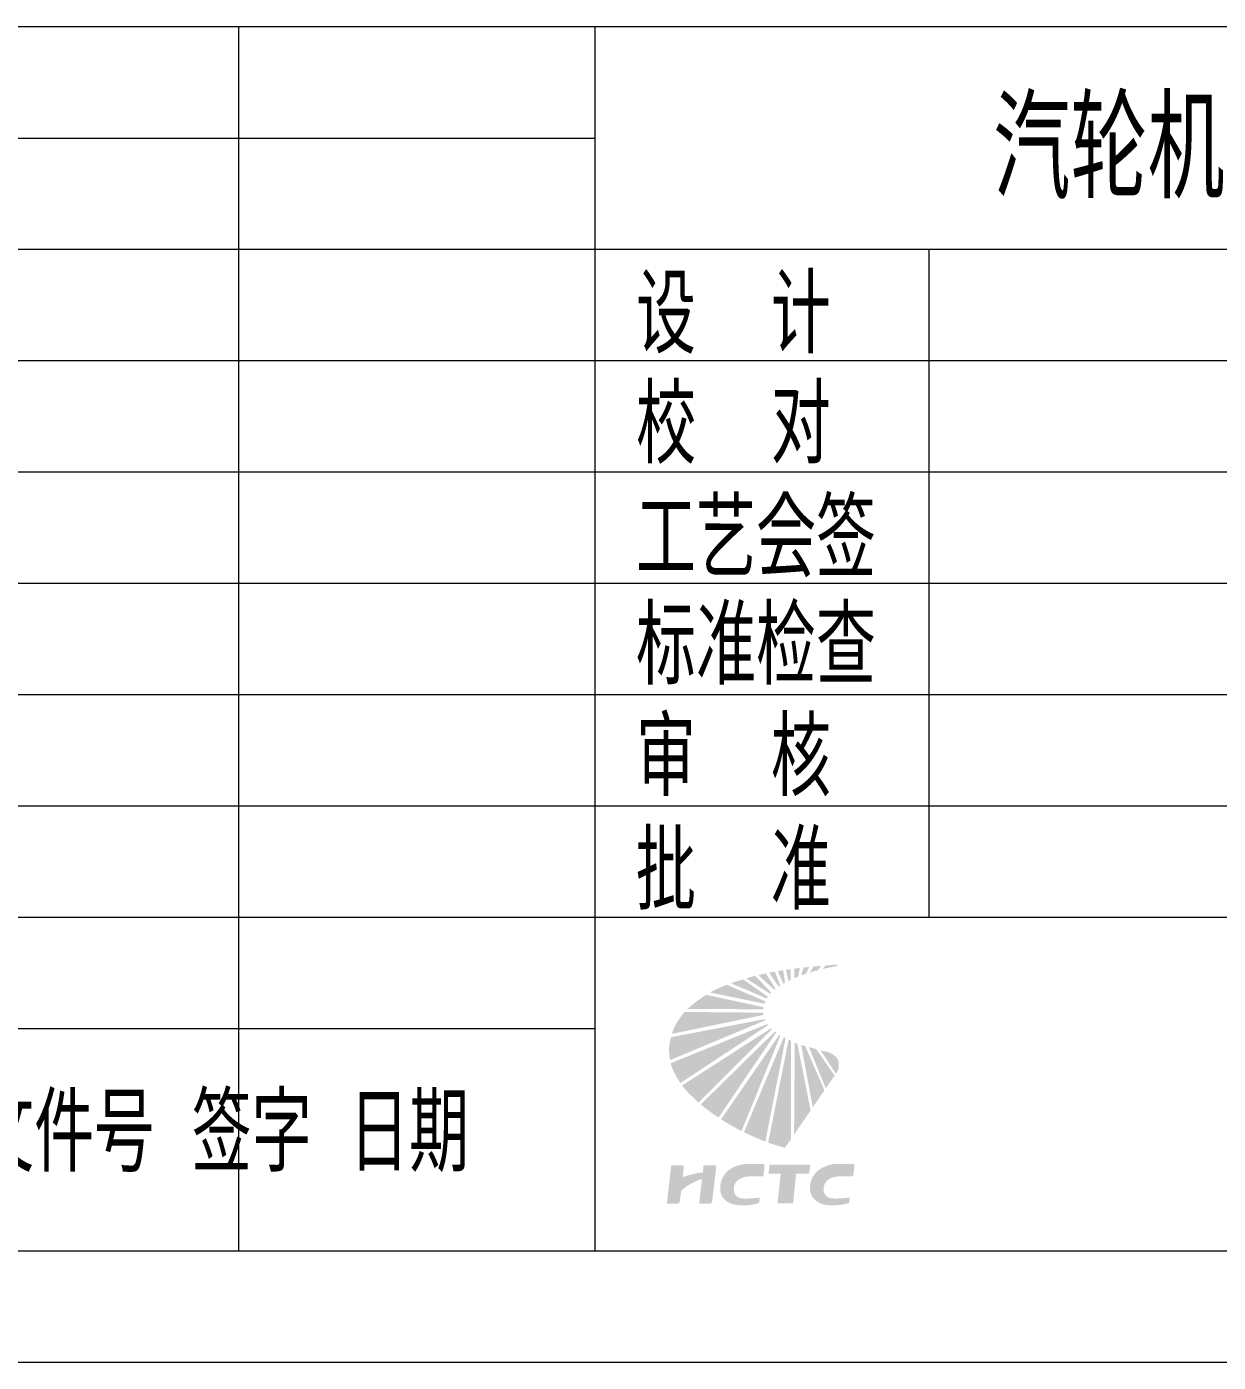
# Model space of a CAD drawing. Header units: inches. Extents: x 1737 to 2157, y 498 to 795.
# Drawn here: x 1996.1 to 2049.6, y 497.8 to 557.8 of the extents above; entities that cross this region are included whole.
import ezdxf
from ezdxf.enums import TextEntityAlignment as Align

# ---------------------------------------------------------------- set-up
doc = ezdxf.new("R2010")
doc.units = ezdxf.units.IN
doc.header["$MEASUREMENT"] = 0
for name, color, linetype, lineweight in [('1轮廓实线层', 7, 'Continuous', 0), ('2细线层', 1, 'Continuous', 0), ('5剖面线层', 2, 'Continuous', 0), ('6文字层', 3, 'Continuous', 0), ('图框层', 7, 'Continuous', 0)]:
    doc.layers.add(name, color=color, linetype=linetype, lineweight=lineweight)
doc.styles.add('HCTC', font='ROMANS.SHX', dxfattribs={"width": 0.7, "bigfont": 'INTECAD.SHX'})
doc.styles.add('日期', font='', dxfattribs={"width": 0.6})
doc.styles.add('更改文件号', font='', dxfattribs={"width": 0.7})
doc.styles.get('日期').set_extended_font_data('KaiTi_GB2312')
doc.styles.get('更改文件号').set_extended_font_data('KaiTi_GB2312')

# ---------------------------------------------------------------- blocks, each defined once
blk = doc.blocks.new('ZwmFrameMain_A3^_^中文^_^landscape')
at = {"color": 6, "linetype": 'Continuous'}
blk.add_line((0, 0), (390, 0), dxfattribs=at)
at = {"color": 7, "linetype": 'Continuous'}
blk.add_line((-25, -5), (395, -5), dxfattribs=at)
blk = doc.blocks.new('Z$W@#7E24445C')
for points in [[(3.571, 1.858), (3.462, 1.849), (3.344, 1.829), (3.255, 1.808), (3.2, 1.791), (3.157, 1.776), (3.121, 1.763), (3.076, 1.745), (3.036, 1.729), (2.999, 1.71), (2.957, 1.69), (2.928, 1.675), (2.897, 1.658), (2.871, 1.639), (2.842, 1.624), (2.821, 1.608), (2.8, 1.592), (2.752, 1.555), (2.719, 1.521), (2.685, 1.487), (2.647, 1.451), (2.601, 1.393), (2.566, 1.341), (2.539, 1.298), (2.504, 1.242), (2.469, 1.159), (2.437, 1.076), (2.421, 1.007), (2.411, 0.964), (2.401, 0.903), (2.396, 0.835), (2.396, 0.722), (2.401, 0.667), (2.416, 0.593), (2.426, 0.544), (2.444, 0.491), (2.459, 0.452), (2.478, 0.416), (2.494, 0.386), (2.507, 0.362), (2.525, 0.337), (2.544, 0.311), (2.571, 0.286), (2.589, 0.269), (2.612, 0.246), (2.648, 0.209), (2.684, 0.182), (2.71, 0.165), (2.758, 0.135), (2.791, 0.118), (2.855, 0.087), (2.913, 0.066), (2.961, 0.05), (2.999, 0.04), (3.051, 0.028), (3.122, 0.013), (3.177, 0.011), (3.251, 0), (3.53, 0), (3.662, 0.008), (3.839, 0.029), (3.986, 0.061), (4.095, 0.091), (4.143, 0.109), (4.155, 0.117), (4.177, 0.345), (4.014, 0.331), (3.859, 0.317), (3.73, 0.306), (3.675, 0.302), (3.517, 0.302), (3.415, 0.307), (3.337, 0.315), (3.283, 0.328), (3.228, 0.35), (3.181, 0.375), (3.148, 0.4), (3.111, 0.439), (3.082, 0.472), (3.045, 0.53), (3.028, 0.572), (3.015, 0.619), (3.011, 0.663), (3.011, 0.768), (3.015, 0.83), (3.027, 0.884), (3.047, 0.932), (3.062, 0.965), (3.093, 1.019), (3.141, 1.082), (3.195, 1.133), (3.251, 1.172), (3.304, 1.2), (3.354, 1.226), (3.403, 1.243), (3.482, 1.266), (3.539, 1.281), (3.592, 1.288), (3.665, 1.294), (4.251, 1.294), (4.282, 1.294), (4.305, 1.307), (4.323, 1.329), (4.34, 1.356), (4.356, 1.447), (4.388, 1.798), (4.371, 1.834), (4.351, 1.85), (4.321, 1.858), (4.309, 1.858)], [(6.386, 1.441), (6.386, 1.441), (6.363, 1.416), (5.805, 1.416), (5.669, 0.09), (4.969, 0.09), (5.115, 1.416), (4.567, 1.416), (4.567, 1.425), (4.615, 1.811), (4.639, 1.829), (6.443, 1.829), (6.394, 1.451), (6.386, 1.441)], [(7.606, 1.86), (7.497, 1.85), (7.379, 1.83), (7.29, 1.809), (7.235, 1.792), (7.192, 1.777), (7.156, 1.765), (7.111, 1.747), (7.071, 1.73), (7.034, 1.711), (6.992, 1.692), (6.963, 1.676), (6.932, 1.659), (6.906, 1.641), (6.877, 1.625), (6.856, 1.61), (6.835, 1.594), (6.787, 1.557), (6.754, 1.522), (6.72, 1.489), (6.682, 1.453), (6.636, 1.394), (6.601, 1.343), (6.574, 1.299), (6.538, 1.243), (6.504, 1.161), (6.472, 1.078), (6.456, 1.009), (6.446, 0.966), (6.436, 0.904), (6.431, 0.837), (6.431, 0.723), (6.436, 0.669), (6.451, 0.594), (6.461, 0.545), (6.479, 0.492), (6.494, 0.453), (6.513, 0.417), (6.529, 0.388), (6.542, 0.363), (6.56, 0.338), (6.579, 0.313), (6.606, 0.287), (6.624, 0.271), (6.647, 0.248), (6.683, 0.211), (6.719, 0.184), (6.745, 0.167), (6.793, 0.136), (6.826, 0.119), (6.89, 0.088), (6.948, 0.067), (6.996, 0.051), (7.034, 0.042), (7.086, 0.03), (7.157, 0.015), (7.212, 0.012), (7.286, 0.001), (7.565, 0.001), (7.697, 0.009), (7.874, 0.031), (8.021, 0.062), (8.13, 0.093), (8.178, 0.11), (8.19, 0.118), (8.212, 0.346), (8.049, 0.332), (7.894, 0.318), (7.765, 0.307), (7.71, 0.303), (7.552, 0.303), (7.45, 0.309), (7.372, 0.316), (7.318, 0.329), (7.263, 0.351), (7.216, 0.376), (7.183, 0.401), (7.146, 0.44), (7.117, 0.473), (7.08, 0.531), (7.063, 0.573), (7.05, 0.621), (7.046, 0.664), (7.046, 0.769), (7.05, 0.831), (7.062, 0.886), (7.082, 0.933), (7.097, 0.967), (7.128, 1.02), (7.176, 1.083), (7.23, 1.135), (7.286, 1.173), (7.339, 1.201), (7.389, 1.228), (7.438, 1.245), (7.517, 1.268), (7.574, 1.282), (7.627, 1.29), (7.7, 1.295), (8.286, 1.295), (8.317, 1.295), (8.34, 1.308), (8.358, 1.33), (8.375, 1.358), (8.391, 1.449), (8.423, 1.799), (8.406, 1.836), (8.386, 1.851), (8.356, 1.859), (8.344, 1.86)]]:
    blk.add_hatch(color=1).paths.add_polyline_path(points)
h = blk.add_hatch(color=1)
edge = h.paths.add_edge_path()
edge.add_line((0.712, 1.257), (0.76, 1.701))
edge.add_spline(control_points=[(0.76, 1.701), (0.76, 1.712), (0.76, 1.735), (0.741, 1.76), (0.72, 1.78), (0.702, 1.792), (0.69, 1.797), (0.687, 1.798)], knot_values=[0, 0, 0, 0, 17.531389, 35.052808, 49.039534, 64.125425, 69.712487, 69.712487, 69.712487, 69.712487], degree=3, periodic=0)
edge.add_line((0.687, 1.798), (0.199, 1.798))
edge.add_line((0.199, 1.798), (0, 0.072))
edge.add_line((0, 0.072), (0.481, 0.072))
edge.add_line((0.481, 0.072), (0.518, 0.085))
edge.add_line((0.518, 0.085), (0.558, 0.119))
edge.add_line((0.558, 0.119), (0.582, 0.158))
edge.add_line((0.582, 0.158), (0.642, 0.635))
edge.add_spline(control_points=[(0.642, 0.635), (0.664, 0.659), (0.723, 0.723), (0.818, 0.806), (0.937, 0.884), (1.051, 0.956), (1.181, 1.021), (1.306, 1.082), (1.414, 1.123), (1.503, 1.156), (1.553, 1.169), (1.58, 1.176)], knot_values=[0, 0, 0, 0, 52.669164, 139.960343, 202.190274, 281.711319, 356.509014, 435.711473, 505.730724, 542.131575, 587.995439, 587.995439, 587.995439, 587.995439], degree=3, periodic=0)
edge.add_line((1.58, 1.176), (1.452, 0.079))
edge.add_line((1.452, 0.079), (1.936, 0.079))
edge.add_spline(control_points=[(1.936, 0.079), (1.945, 0.08), (1.962, 0.083), (1.986, 0.094), (2.005, 0.11), (2.019, 0.126), (2.028, 0.139), (2.031, 0.148), (2.033, 0.15)], knot_values=[0, 0, 0, 0, 13.437454, 28.409941, 41.40753, 53.033387, 62.641202, 67.368861, 67.368861, 67.368861, 67.368861], degree=3, periodic=0)
edge.add_line((2.033, 0.15), (2.219, 1.707))
edge.add_line((2.219, 1.707), (2.215, 1.739))
edge.add_line((2.215, 1.739), (2.198, 1.769))
edge.add_line((2.198, 1.769), (2.165, 1.793))
edge.add_line((2.165, 1.793), (2.137, 1.8))
edge.add_line((2.137, 1.8), (1.651, 1.8))
edge.add_line((1.651, 1.8), (1.617, 1.468))
edge.add_spline(control_points=[(1.617, 1.468), (1.585, 1.467), (1.522, 1.464), (1.434, 1.449), (1.344, 1.435), (1.256, 1.418), (1.168, 1.399), (1.085, 1.38), (0.996, 1.355), (0.906, 1.331), (0.826, 1.302), (0.762, 1.282), (0.727, 1.265), (0.712, 1.257)], knot_values=[0, 0, 0, 0, 50.936012, 101.859149, 143.018358, 197.267006, 245.844836, 288.795288, 334.509896, 393.420607, 438.430773, 472.524917, 500.581958, 500.581958, 500.581958, 500.581958], degree=3, periodic=0)
at = {"layer": '5剖面线层'}
h = blk.add_hatch(color=40, dxfattribs=at)
h.paths.add_polyline_path([(7.571, 10.736), (7.654, 10.753), (7.64, 10.816), (7.12, 10.772), (6.987, 10.612), (7.096, 10.639)])
h.paths.add_polyline_path([(6.594, 10.728), (6.419, 10.455), (6.638, 10.526), (6.784, 10.562), (6.932, 10.756)])
h.paths.add_polyline_path([(6.035, 10.33), (6.247, 10.399), (6.393, 10.708), (6.134, 10.678)])
h.paths.add_polyline_path([(5.722, 10.196), (5.769, 10.217), (5.89, 10.27), (5.975, 10.66), (5.732, 10.632)])
h.paths.add_polyline_path([(5.568, 10.61), (5.351, 10.579), (5.461, 10.078), (5.515, 10.106), (5.568, 10.129)])
h.paths.add_polyline_path([(5.222, 10.561), (4.982, 10.527), (5.231, 9.954), (5.282, 9.986), (5.31, 10)])
h.paths.add_polyline_path([(5.027, 9.824), (5.054, 9.843), (5.094, 9.868), (4.849, 10.503), (4.591, 10.45)])
h.paths.add_polyline_path([(4.831, 9.677), (4.858, 9.702), (4.886, 9.721), (4.448, 10.419), (4.113, 10.341)])
h.paths.add_polyline_path([(3.969, 10.307), (3.877, 10.285), (3.568, 10.191), (4.644, 9.5), (4.664, 9.527), (4.691, 9.551)])
h.paths.add_polyline_path([(4.493, 9.289), (4.52, 9.342), (4.541, 9.37), (3.425, 10.148), (3.027, 10.028), (2.877, 9.974)])
h.paths.add_polyline_path([(2.695, 9.907), (2.524, 9.844), (2.025, 9.612), (1.942, 9.561), (4.385, 9.055), (4.395, 9.093), (4.429, 9.16)])
h.paths.add_polyline_path([(1.771, 9.454), (1.649, 9.378), (1.387, 9.201), (1.219, 9.065), (0.92, 8.823), (4.33, 8.805), (4.33, 8.855), (4.342, 8.9)])
h.paths.add_polyline_path([(4.34, 8.553), (4.33, 8.585), (4.33, 8.654), (0.797, 8.686), (0.668, 8.529), (0.478, 8.251), (0.4, 8.121), (0.288, 7.887), (0.229, 7.702)])
h.paths.add_polyline_path([(4.424, 8.31), (4.406, 8.342), (4.4, 8.363), (0.187, 7.55), (0.147, 7.381), (0.109, 7.179), (0.098, 6.998), (0.111, 6.761), (0.13, 6.571), (0.142, 6.522)])
h.paths.add_polyline_path([(4.551, 8.095), (4.527, 8.123), (4.516, 8.143), (0.174, 6.384), (0.187, 6.326), (0.268, 6.092), (0.413, 5.806), (0.573, 5.55), (0.613, 5.494)])
h.paths.add_polyline_path([(4.721, 7.909), (4.688, 7.934), (4.676, 7.948), (0.69, 5.385), (0.768, 5.275), (0.939, 5.085), (1.151, 4.875), (1.349, 4.679), (1.424, 4.616)])
h.paths.add_polyline_path([(4.911, 7.765), (4.856, 7.806), (1.522, 4.533), (1.667, 4.41), (1.915, 4.227), (2.201, 4.018), (2.322, 3.94)])
h.paths.add_polyline_path([(5.1, 7.627), (5.08, 7.637), (5.051, 7.659), (2.437, 3.866), (2.659, 3.722), (3.004, 3.526), (3.355, 3.331)])
h.paths.add_polyline_path([(3.464, 3.28), (3.651, 3.192), (4.21, 2.946), (4.426, 2.863), (5.333, 7.511), (5.293, 7.531), (5.253, 7.551)])
h.paths.add_polyline_path([(5.577, 7.391), (5.492, 7.433), (5.471, 7.443), (4.551, 2.815), (4.819, 2.723), (5.078, 2.644), (5.283, 2.593), (5.312, 2.602), (5.345, 2.647), (5.401, 2.724), (5.579, 2.982)])
h.paths.add_polyline_path([(5.857, 7.27), (5.746, 7.31), (5.715, 3.18), (6.458, 4.262)])
h.paths.add_polyline_path([(6.213, 7.155), (6.062, 7.197), (6.034, 7.207), (6.552, 4.399), (7.079, 5.167)])
h.paths.add_polyline_path([(6.706, 7.02), (6.377, 7.111), (7.138, 5.252), (7.534, 5.829)])
h.paths.add_polyline_path([(7.684, 6.532), (7.627, 6.636), (7.572, 6.69), (7.464, 6.77), (7.334, 6.849), (7.235, 6.885), (7.077, 6.918), (6.903, 6.966), (7.59, 5.911), (7.682, 6.045), (7.718, 6.161), (7.718, 6.281), (7.718, 6.443)])
blk = doc.blocks.new('ZwmFrameMain_中文图纸标题栏')
at = {"layer": '1轮廓实线层', "color": 7, "linetype": 'Continuous'}
blk.add_line((0, 55), (-180, 55), dxfattribs=at)
at = {"layer": '2细线层', "color": 1, "linetype": 'Continuous'}
for p, q in [((-146, 0), (-146, 55)), ((-130, 0), (-130, 55)), ((-180, 50), (-130, 50)), ((-180, 45), (-115, 45)), ((-115, 15), (-115, 45)), ((-115, 45), (-70, 45)), ((-180, 40), (-70, 40)), ((-180, 35), (-70, 35)), ((-180, 30), (-70, 30)), ((-180, 25), (-70, 25)), ((-180, 20), (-70, 20)), ((-180, 15), (0, 15)), ((-180, 10), (-130, 10)), ((-180, 0), (0, 0))]:
    blk.add_line(p, q, dxfattribs=at)
blk.add_blockref('Z$W@#7E24445C', (-126.781, 2.053))
at = {"layer": '6文字层', "color": 3, "style": 'HCTC', "width": 0.7}
for s, p in [('设  计', (-128.167, 40.323)), ('校  对', (-128.167, 35.374)), ('工艺会签', (-128.167, 30.265)), ('标准检查', (-128.167, 25.442)), ('审  核', (-128.167, 20.437)), ('批  准', (-128.167, 15.341)), ('标记 处数  更改文件号 签字 日期', (-179.096, 3.557))]:
    blk.add_text(s, height=3.5, dxfattribs=at).set_placement(p)
at = {"layer": '6文字层'}
for tag, height, style, width, p, p2 in [('更改文件号9', 3.5, '更改文件号', 0.560806, (-162.763, 50.705), (-147.237, 50.705)), ('图样名称', 7, 'HCTC', 1.986851, (-66.237, 43.361), (-4.681, 43.361)), ('更改文件号8', 3.5, '更改文件号', 0.560806, (-162.763, 45.705), (-147.237, 45.705)), ('更改文件号7', 3.5, '更改文件号', 0.560806, (-162.763, 40.705), (-147.237, 40.705)), ('设计日期', 3.5, '日期', 0.675467, (-88.203, 40.705), (-74.603, 40.705)), ('更改文件号6', 3.5, '更改文件号', 0.560806, (-162.763, 35.705), (-147.237, 35.705)), ('校对日期', 3.5, '日期', 0.684112, (-88.188, 35.705), (-74.413, 35.705)), ('图样代号', 7, 'HCTC', 1.9994, (-67.109, 28.705), (-5.553, 28.705)), ('更改文件号5', 3.5, '更改文件号', 0.560806, (-162.763, 30.705), (-147.237, 30.705)), ('工艺日期', 3.5, '日期', 0.684112, (-88.188, 30.705), (-74.413, 30.705)), ('更改文件号4', 3.5, '更改文件号', 0.560806, (-162.763, 25.705), (-147.237, 25.705)), ('标准日期', 3.5, '日期', 0.684112, (-88.188, 25.705), (-74.413, 25.705)), ('更改文件号3', 3.5, '更改文件号', 0.560806, (-162.763, 20.705), (-147.237, 20.705)), ('审核日期', 3.5, '日期', 0.685221, (-88.366, 20.705), (-74.569, 20.705)), ('版本', 5, 'HCTC', 4.623419, (-55.235, 16.804), (-3.435, 16.804)), ('更改文件号2', 3.5, '更改文件号', 0.560806, (-162.763, 15.705), (-147.237, 15.705)), ('批准日期', 3.5, '日期', 0.662814, (-87.797, 15.705), (-74.452, 15.705)), ('更改文件号1', 3.5, '更改文件号', 0.560806, (-162.763, 10.705), (-147.237, 10.705)), ('比例', 3.5, 'HCTC', 2.043531, (-17.476, 10.282), (-2.178, 10.282)), ('项目', 5, 'HCTC', 6.289589, (-66.563, 1.476), (-3.667, 1.476))]:
    blk.add_attdef(tag, text='', height=height, dxfattribs=dict(at, style=style, width=width)).set_placement(p, p2, align=Align.FIT)
at = {"layer": '6文字层', "style": 'HCTC'}
for tag, width, p in [('更改者9', 0.980263, (-137.891, 52.454)), ('更改者8', 0.980263, (-137.891, 47.454)), ('更改者7', 0.980263, (-137.891, 42.454)), ('更改者6', 0.980263, (-137.891, 37.454)), ('校对人员', 0.87498, (-103.685, 37.454)), ('更改者5', 0.980263, (-137.891, 32.454)), ('工艺人员', 0.87498, (-103.685, 32.454)), ('更改者4', 0.969124, (-137.891, 27.454)), ('标准人员', 0.87498, (-103.685, 27.454)), ('更改者3', 0.980263, (-137.891, 22.454)), ('审核者', 1.14213, (-103.685, 22.454)), ('更改者2', 0.980263, (-137.891, 17.454)), ('批准者', 1.14213, (-103.685, 17.454)), ('更改者1', 1.052875, (-137.891, 12.454))]:
    blk.add_attdef(tag, text='', height=3.5, dxfattribs=dict(at, width=width)).set_placement(p, align=Align.MIDDLE)
at = {"layer": '6文字层', "style": 'HCTC', "flags": 4}
for tag, height, width, p, p2 in [('部门名称', 4.5, 0.603383, (-128.815, 47.279), (-74.64, 47.279)), ('第几页', 3.5, 1.835782, (-62.733, 10.325), (-59.368, 10.325)), ('共几页', 3.5, 1.728128, (-45.941, 10.325), (-42.773, 10.325))]:
    blk.add_attdef(tag, text='', height=height, dxfattribs=dict(at, width=width)).set_placement(p, p2, align=Align.FIT)
at = {"layer": '6文字层', "style": 'HCTC', "width": 0.874997}
blk.add_attdef('设计人员', text='', height=3.5, rotation=0.36438, dxfattribs=at).set_placement((-103.685, 42.538), align=Align.MIDDLE)

msp = doc.modelspace()

# ---------------------------------------------------------------- block references
at = {"layer": '图框层'}
msp.add_blockref('ZwmFrameMain_A3^_^中文^_^landscape', (1761.624, 502.754), dxfattribs=at)
ref = msp.add_blockref('ZwmFrameMain_中文图纸标题栏', (2151.624, 502.754), dxfattribs=at)
ref.add_attrib('部门名称', '汽轮机研究所', dxfattribs={"layer": '6文字层', "height": 4.5, "style": 'HCTC', "width": 0.7}).set_placement((2049.896, 550.034), align=Align.CENTER)

doc.saveas('drawing.dxf')
